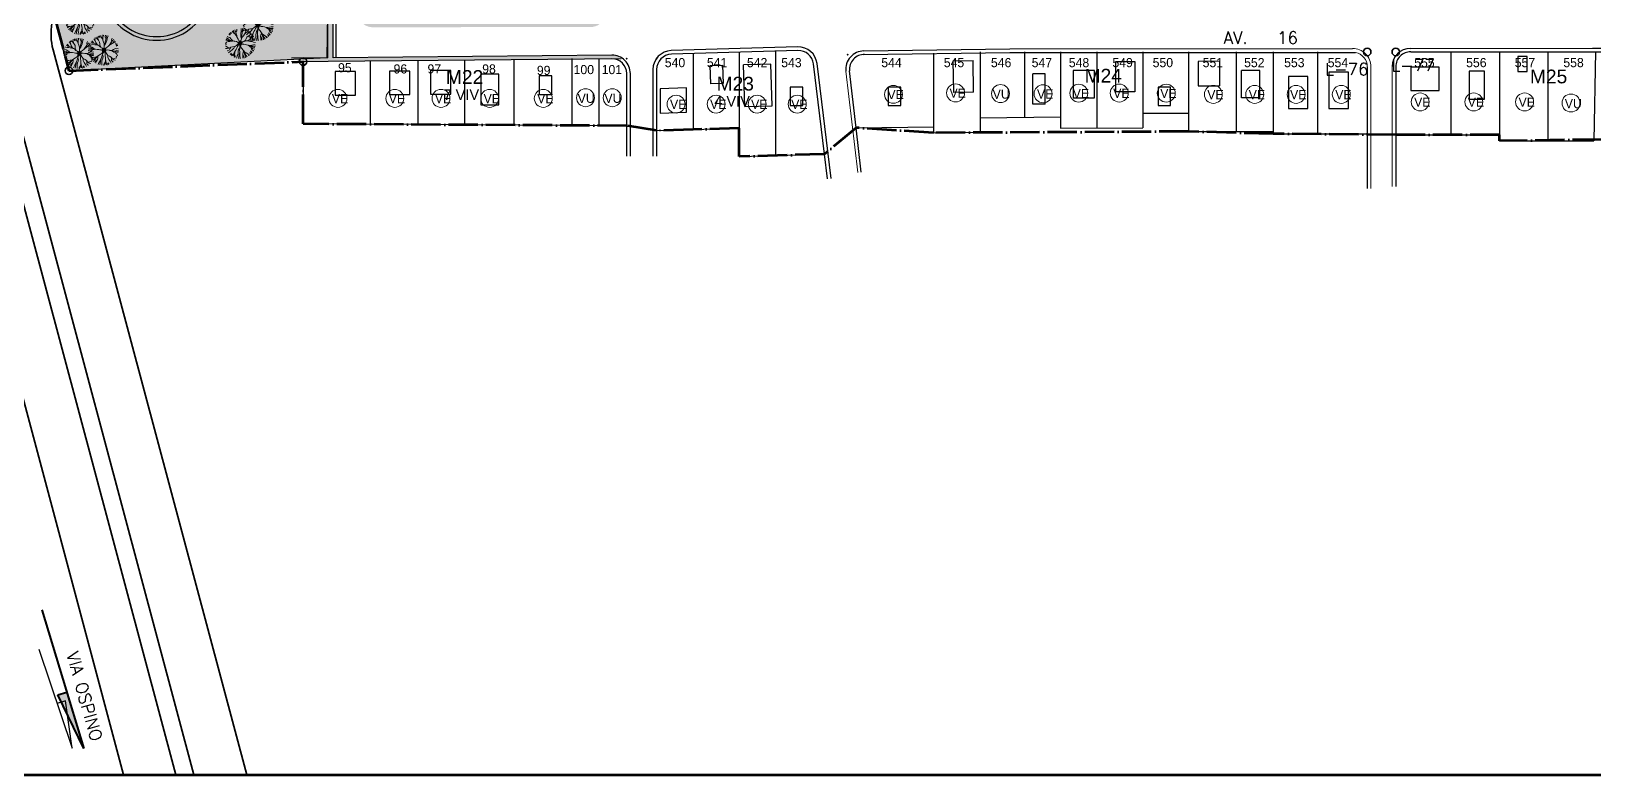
# Model space of a CAD drawing. Extents: x 472704 to 474638, y 1059265 to 1060325.
# Drawn here: x 472964 to 473476, y 1059265 to 1059508 of the extents above; entities that cross this region are included whole.
import ezdxf

# ---------------------------------------------------------------- set-up
doc = ezdxf.new("R2010")
doc.units = 0
doc.header["$LTSCALE"] = 0.4
doc.header["$MEASUREMENT"] = 0
doc.linetypes.add('ACAD_ISO04W100', pattern=[30.5, 24, -3, 0.5, -3])
doc.layers.get('0').update_dxf_attribs({"linetype": 'CONTINUOUS', "lineweight": 25})
for name, color, linetype, lineweight in [('1', 5, 'ACAD_ISO04W100', 80), ('AREAS VERDAS', 72, 'CONTINUOUS', 25), ('AREAS VERDES', 2, 'CONTINUOUS', 20), ('AUTOPISTA', 7, 'CONTINUOUS', 35), ('CALLES', 140, 'CONTINUOUS', 40), ('CASA', 31, 'CONTINUOUS', 30), ('MARCO', 1, 'CONTINUOUS', 106), ('texto-1', 3, 'CONTINUOUS', 40), ('TEXTO-COOR', 3, 'CONTINUOUS', 35)]:
    doc.layers.add(name, color=color, linetype=linetype, lineweight=lineweight)
for name, color, linetype in [('A-POLIGONAL', 1, 'ACAD_ISO04W100'), ('CASASDURAS', 1, 'CONTINUOUS'), ('Dura', 1, 'CONTINUOUS'), ('MANZANAS', 5, 'CONTINUOUS'), ('NumeroPropu', 6, 'CONTINUOUS'), ('PISOS', 8, 'CONTINUOUS'), ('PoligonAV', 3, 'CONTINUOUS'), ('PRIVADO', 3, 'CONTINUOUS'), ('TipoVivienda', 7, 'CONTINUOUS'), ('UNIFAMILIAR', 5, 'CONTINUOUS'), ('VIAEXISTENTE', 3, 'CONTINUOUS'), ('VIAPROPUESTA', 7, 'CONTINUOUS')]:
    doc.layers.add(name, color=color, linetype=linetype)
doc.styles.add('ARIAL', font='arial.ttf')
doc.styles.add('Numeros Parcelas', font='', dxfattribs={"height": 3})
doc.styles.get("Standard").update_dxf_attribs({"font": 'romans.shx'})
doc.styles.add('TipoVivienda', font='', dxfattribs={"height": 3})
doc.styles.get('Numeros Parcelas').set_extended_font_data('AvantGarde Bk BT')
doc.styles.get('TipoVivienda').set_extended_font_data('AvantGarde Bk BT')

# ---------------------------------------------------------------- blocks, each defined once
blk = doc.blocks.new('MATA-P-01')
at = {"color": 84, "linetype": 'ByBlock'}
for p, q in [((18.645, 144.436), (18.645, 144.438)), ((18.68, 144.415), (18.645, 144.436)), ((18.687, 144.432), (18.671, 144.458)), ((18.718, 144.451), (18.689, 144.469)), ((18.707, 144.486), (18.732, 144.451)), ((18.723, 144.486), (18.73, 144.458)), ((18.732, 144.451), (18.73, 144.456)), ((18.745, 144.499), (18.745, 144.501)), ((18.758, 144.465), (18.745, 144.499)), ((18.792, 144.432), (18.758, 144.465)), ((18.79, 144.486), (18.788, 144.517)), ((18.799, 144.445), (18.79, 144.486)), ((18.797, 144.467), (18.806, 144.504)), ((18.808, 144.406), (18.799, 144.445)), ((18.806, 144.504), (18.808, 144.514)), ((18.846, 144.488), (18.845, 144.521)), ((18.862, 144.454), (18.846, 144.488)), ((18.868, 144.424), (18.862, 144.454)), ((18.868, 144.421), (18.87, 144.458)), ((18.87, 144.458), (18.872, 144.493)), ((18.872, 144.493), (18.875, 144.521)), ((18.892, 144.412), (18.895, 144.447)), ((18.895, 144.447), (18.899, 144.484)), ((18.899, 144.484), (18.906, 144.517)), ((18.996, 144.482), (18.993, 144.445)), ((18.993, 144.445), (19.002, 144.41)), ((19.04, 144.46), (19.013, 144.423)), ((19.069, 144.438), (19.038, 144.402)), ((18.542, 144.162), (18.528, 144.158)), ((18.54, 144.19), (18.529, 144.19)), ((18.54, 144.223), (18.531, 144.221)), ((18.54, 144.127), (18.531, 144.127)), ((18.575, 144.219), (18.54, 144.223)), ((18.575, 144.184), (18.54, 144.19)), ((18.576, 144.132), (18.54, 144.127)), ((18.58, 144.167), (18.542, 144.162)), ((18.548, 144.278), (18.544, 144.28)), ((18.582, 144.278), (18.548, 144.278)), ((18.582, 144.106), (18.548, 144.092)), ((18.56, 144.321), (18.558, 144.323)), ((18.595, 144.31), (18.56, 144.321)), ((18.589, 144.338), (18.571, 144.347)), ((18.609, 144.206), (18.575, 144.219)), ((18.611, 144.177), (18.575, 144.184)), ((18.611, 144.151), (18.576, 144.132)), ((18.616, 144.169), (18.58, 144.167)), ((18.616, 144.284), (18.582, 144.278)), ((18.605, 144.14), (18.582, 144.106)), ((18.624, 144.306), (18.589, 144.338)), ((18.631, 144.308), (18.595, 144.31)), ((18.616, 144.397), (18.605, 144.403)), ((18.643, 144.19), (18.609, 144.206)), ((18.647, 144.175), (18.611, 144.177)), ((18.647, 144.167), (18.611, 144.151)), ((18.647, 144.362), (18.616, 144.397)), ((18.652, 144.278), (18.616, 144.284)), ((18.663, 144.174), (18.616, 144.169)), ((18.643, 144.402), (18.627, 144.423)), ((18.671, 144.299), (18.631, 144.308)), ((18.68, 144.182), (18.643, 144.19)), ((18.667, 144.327), (18.647, 144.362)), ((18.683, 144.184), (18.647, 144.167)), ((18.685, 144.184), (18.647, 144.175)), ((18.687, 144.278), (18.652, 144.278)), ((18.703, 144.288), (18.667, 144.327)), ((18.707, 144.286), (18.671, 144.299)), ((18.714, 144.386), (18.68, 144.415)), ((18.72, 144.186), (18.685, 144.184)), ((18.701, 144.397), (18.687, 144.432)), ((18.736, 144.275), (18.687, 144.278)), ((18.745, 144.271), (18.703, 144.288)), ((18.745, 144.351), (18.714, 144.386)), ((18.754, 144.19), (18.72, 144.186)), ((18.758, 144.317), (18.745, 144.351)), ((18.783, 144.247), (18.745, 144.271)), ((18.788, 144.186), (18.754, 144.19)), ((18.763, 144.28), (18.758, 144.317)), ((18.792, 144.245), (18.763, 144.28)), ((18.793, 144.185), (18.781, 144.186)), ((18.817, 144.236), (18.783, 144.247)), ((18.783, 144.186), (18.803, 144.187)), ((18.808, 144.407), (18.792, 144.432)), ((18.814, 144.186), (18.793, 144.185)), ((18.803, 144.187), (18.823, 144.189)), ((18.839, 144.121), (18.805, 144.088)), ((18.824, 144.367), (18.808, 144.406)), ((18.835, 144.178), (18.814, 144.186)), ((18.815, 144.236), (18.852, 144.228)), ((18.82, 144.23), (18.816, 144.236)), ((18.836, 144.21), (18.82, 144.23)), ((18.823, 144.189), (18.836, 144.21)), ((18.846, 144.332), (18.824, 144.367)), ((18.862, 144.242), (18.826, 144.182)), ((18.826, 144.182), (18.845, 144.229)), ((18.845, 144.229), (18.829, 144.22)), ((18.84, 144.158), (18.835, 144.178)), ((18.855, 144.126), (18.835, 144.116)), ((18.835, 144.116), (18.835, 144.117)), ((18.836, 144.117), (18.843, 144.138)), ((18.84, 144.182), (18.862, 144.243)), ((18.843, 144.138), (18.84, 144.158)), ((18.842, 144.166), (18.862, 144.242)), ((18.873, 144.232), (18.842, 144.166)), ((18.843, 144.124), (18.873, 144.232)), ((18.885, 144.225), (18.843, 144.124)), ((18.886, 144.227), (18.845, 144.158)), ((18.857, 144.295), (18.846, 144.332)), ((18.85, 144.079), (18.855, 144.114)), ((18.852, 144.228), (18.859, 144.256)), ((18.855, 144.114), (18.856, 144.126)), ((18.859, 144.136), (18.856, 144.126)), ((18.857, 144.293), (18.877, 144.334)), ((18.859, 144.256), (18.857, 144.293)), ((18.886, 144.227), (18.857, 144.138)), ((18.857, 144.138), (18.891, 144.221)), ((18.858, 144.258), (18.858, 144.259)), ((18.866, 144.237), (18.858, 144.258)), ((18.859, 144.297), (18.866, 144.334)), ((18.871, 144.157), (18.859, 144.136)), ((18.864, 144.375), (18.868, 144.421)), ((18.866, 144.334), (18.864, 144.375)), ((18.886, 144.227), (18.866, 144.237)), ((18.871, 144.209), (18.877, 144.226)), ((18.892, 144.153), (18.871, 144.157)), ((18.891, 144.221), (18.875, 144.159)), ((18.875, 144.159), (18.899, 144.207)), ((18.877, 144.334), (18.886, 144.373)), ((18.885, 144.181), (18.887, 144.16)), ((18.906, 144.168), (18.885, 144.181)), ((18.886, 144.373), (18.892, 144.412)), ((18.902, 144.247), (18.886, 144.227)), ((18.887, 144.16), (18.891, 144.153)), ((18.905, 144.25), (18.892, 144.212)), ((18.905, 144.205), (18.892, 144.212)), ((18.892, 144.154), (18.908, 144.112)), ((18.899, 144.207), (18.897, 144.175)), ((18.899, 144.193), (18.926, 144.208)), ((18.904, 144.171), (18.899, 144.193)), ((18.904, 144.249), (18.9, 144.245)), ((18.924, 144.271), (18.904, 144.249)), ((18.908, 144.164), (18.904, 144.171)), ((18.928, 144.208), (18.905, 144.205)), ((18.935, 144.13), (18.908, 144.164)), ((18.908, 144.112), (18.913, 144.077)), ((18.953, 144.306), (18.924, 144.271)), ((18.953, 144.215), (18.928, 144.208)), ((18.969, 144.095), (18.935, 144.13)), ((18.971, 144.341), (18.953, 144.306)), ((18.989, 144.212), (18.953, 144.215)), ((18.986, 144.338), (18.956, 144.312)), ((18.98, 144.058), (18.969, 144.095)), ((18.987, 144.377), (18.971, 144.341)), ((18.971, 144.097), (19.013, 144.086)), ((19.022, 144.371), (18.986, 144.338)), ((19.013, 144.423), (18.987, 144.377)), ((19.033, 144.21), (18.989, 144.212)), ((18.991, 144.21), (19.038, 144.219)), ((19.002, 144.41), (18.993, 144.388)), ((19.056, 144.388), (19.022, 144.371)), ((19.038, 144.402), (19.024, 144.371)), ((19.074, 144.21), (19.033, 144.21)), ((19.038, 144.219), (19.074, 144.241)), ((19.054, 144.203), (19.04, 144.208)), ((19.091, 144.19), (19.054, 144.203)), ((19.091, 144.417), (19.056, 144.388)), ((19.074, 144.241), (19.109, 144.273)), ((19.112, 144.206), (19.074, 144.21)), ((19.107, 144.212), (19.081, 144.21)), ((19.125, 144.177), (19.091, 144.19)), ((19.092, 144.367), (19.107, 144.382)), ((19.127, 144.38), (19.092, 144.367)), ((19.143, 144.234), (19.107, 144.212)), ((19.109, 144.273), (19.143, 144.271)), ((19.149, 144.199), (19.112, 144.206)), ((19.127, 144.373), (19.114, 144.336)), ((19.114, 144.336), (19.132, 144.362)), ((19.149, 144.347), (19.114, 144.323)), ((19.159, 144.156), (19.125, 144.177)), ((19.149, 144.208), (19.132, 144.201)), ((19.143, 144.271), (19.17, 144.28)), ((19.183, 144.251), (19.143, 144.234)), ((19.183, 144.219), (19.149, 144.208)), ((19.185, 144.199), (19.149, 144.199)), ((19.172, 144.097), (19.15, 144.108)), ((19.179, 144.119), (19.159, 144.156)), ((18.548, 144.092), (18.54, 144.091)), ((18.584, 144.045), (18.566, 144.045)), ((18.582, 144.066), (18.567, 144.045)), ((18.614, 144.032), (18.582, 144.014)), ((18.611, 144.079), (18.584, 144.045)), ((18.593, 144.003), (18.62, 144.038)), ((18.622, 143.99), (18.611, 143.977)), ((18.672, 144.003), (18.622, 143.99)), ((18.656, 143.997), (18.625, 143.964)), ((18.683, 143.96), (18.652, 143.932)), ((18.694, 144.012), (18.656, 143.997)), ((18.711, 143.997), (18.683, 143.96)), ((18.689, 143.919), (18.683, 143.91)), ((18.705, 143.953), (18.689, 143.919)), ((18.729, 144.023), (18.694, 144.012)), ((18.725, 143.988), (18.705, 143.953)), ((18.747, 144.032), (18.711, 143.997)), ((18.729, 143.927), (18.716, 143.892)), ((18.743, 144.025), (18.725, 143.988)), ((18.763, 144.051), (18.729, 144.023)), ((18.758, 143.962), (18.729, 143.927)), ((18.77, 144.06), (18.743, 144.025)), ((18.75, 143.932), (18.743, 143.895)), ((18.743, 143.895), (18.743, 143.884)), ((18.761, 143.969), (18.75, 143.932)), ((18.758, 144.043), (18.763, 144.008)), ((18.763, 144.008), (18.761, 143.969)), ((18.805, 144.088), (18.77, 144.06)), ((18.803, 143.89), (18.797, 143.862)), ((18.814, 143.925), (18.803, 143.89)), ((18.821, 143.96), (18.814, 143.925)), ((18.835, 143.997), (18.821, 143.96)), ((18.834, 143.971), (18.837, 144.006)), ((18.834, 143.934), (18.834, 143.971)), ((18.835, 143.895), (18.834, 143.934)), ((18.834, 143.86), (18.835, 143.895)), ((18.837, 144.006), (18.845, 144.043)), ((18.845, 144.043), (18.85, 144.079)), ((18.853, 144.092), (18.872, 144.054)), ((18.868, 143.982), (18.862, 143.947)), ((18.862, 143.947), (18.873, 143.91)), ((18.872, 144.019), (18.868, 143.982)), ((18.872, 144.054), (18.872, 144.019)), ((18.873, 143.91), (18.875, 143.873)), ((18.875, 143.873), (18.879, 143.86)), ((18.913, 144.077), (18.926, 144.043)), ((18.931, 143.923), (18.917, 143.888)), ((18.917, 143.888), (18.919, 143.864)), ((18.926, 144.043), (18.937, 144.008)), ((18.933, 143.925), (18.93, 143.89)), ((18.93, 143.89), (18.931, 143.869)), ((18.939, 143.96), (18.933, 143.925)), ((18.937, 144.008), (18.939, 143.969)), ((18.939, 143.999), (18.948, 143.964)), ((18.939, 143.969), (18.946, 143.925)), ((18.946, 143.925), (18.964, 143.89)), ((18.948, 143.964), (18.96, 143.93)), ((18.96, 143.93), (18.987, 143.892)), ((19.009, 144.014), (18.98, 144.058)), ((18.987, 143.892), (18.996, 143.888)), ((19.016, 143.904), (18.991, 143.925)), ((19.031, 143.91), (19.007, 143.94)), ((19.04, 143.98), (19.009, 144.014)), ((19.013, 144.086), (19.047, 144.069)), ((19.074, 143.94), (19.04, 143.98)), ((19.047, 144.069), (19.06, 144.032)), ((19.047, 144.069), (19.083, 144.038)), ((19.06, 144.032), (19.069, 143.997)), ((19.069, 143.997), (19.103, 143.977)), ((19.083, 144.038), (19.118, 144.023)), ((19.085, 144.038), (19.119, 144.054)), ((19.103, 143.977), (19.107, 143.973)), ((19.118, 144.023), (19.152, 144.021)), ((19.119, 144.054), (19.158, 144.071)), ((19.152, 144.021), (19.154, 144.021)), ((19.158, 144.071), (19.167, 144.069))]:
    blk.add_line(p, q, dxfattribs=at)

msp = doc.modelspace()

# ---------------------------------------------------------------- hatches: boundary and pattern name
at = {"layer": 'AREAS VERDAS', "linetype": 'Continuous'}
h = msp.add_hatch(dxfattribs=at)
h.set_pattern_fill('AR-SAND', color=64, scale=3, style=0)
h.set_pattern_definition([(37.5, (0, 0), (-0.188980074, 5.780471307), [0, -4.56, 0, -5.1, 0, -4.875]), (7.5, (0, 0), (5.309330116, 8.466438196), [0, -2.46, 0, -4.11, 0, -1.575]), (327.5, (-3.69, 0), (9.342425585, 0.01697716), [0, -1.5, 0, -5.4, 0, -7.05]), (317.5, (-3.69, 0), (9.018379814, 2.633026695), [0, -0.75, 0, -3.54, 0, -4.05])])
h.paths.add_polyline_path([(473109.38, 1059707.59), (473133.86, 1059672.06), (473150.58, 1059647.8), (473156.48, 1059639.24), (473150.62, 1059634.87), (473170.96, 1059607.91), (473153.4, 1059594.66), (473175.54, 1059565.33), (473173.86, 1059564.22), (473156.18, 1059564.2), (473156.15, 1059586.2), (473132.15, 1059586.18), (473132.18, 1059564.48), (473087.46, 1059564.42), (473084.25, 1059567.62), (473084.25, 1059574.42), (473066.79, 1059574.61), (473066.66, 1059524.4), (473061.32, 1059521.39), (473061.04, 1059499.58), (472976.51, 1059495.35), (472972.1, 1059511.84), (473044.55, 1059617.13), (473055.8, 1059632.86), (473066.6, 1059647.96), (473074.5, 1059659.01), (473082.49, 1059670.17), (473095.04, 1059687.72), (473108.07, 1059705.15)])
at = {"layer": 'PISOS', "linetype": 'Continuous'}
h = msp.add_hatch(dxfattribs=at)
h.set_pattern_fill('ANGLE', color=256, scale=5, angle=45, style=0)
h.set_pattern_definition([(45, (0, 0), (-0.9722718241, 0.9722718241), [1, -0.375]), (135, (0, 0), (-0.9722718241, -0.9722718241), [1, -0.375])])
h.paths.add_polyline_path([(473075.45, 1059572.61), (473082.45, 1059572.62), (473082.45, 1059567.62, 0.414556), (473087.46, 1059562.62), (473158.44, 1059562.71), (473158.44, 1059564.21), (473156.18, 1059564.2), (473132.18, 1059564.18), (473132.18, 1059564.48), (473087.46, 1059564.42), (473087.46, 1059564.42, -0.414556), (473084.25, 1059567.62), (473084.25, 1059574.42), (473070.47, 1059574.4, -0.105827), (473069.65, 1059574.58), (473066.79, 1059574.61), (473066.66, 1059524.4, -0.413871), (473063.67, 1059521.4), (473061.32, 1059521.39), (473061.35, 1059499.58), (473061.04, 1059499.58), (473053.1, 1059499.18), (473053.11, 1059498.33), (473157.52, 1059499.31, 0.176345), (473154.3, 1059500.45), (473063.15, 1059499.6), (473063.13, 1059519.6), (473071.13, 1059519.6), (473071.13, 1059514.6, 0.414214), (473076.14, 1059509.61), (473147.51, 1059509.69, 0.414214), (473152.5, 1059514.7), (473151.5, 1059514.7), (473151.46, 1059551.7), (473152.46, 1059551.7, 0.414214), (473147.45, 1059556.69), (473075.45, 1059556.61)])
h.paths.add_polyline_path([(473075.45, 1059555.07), (473147.65, 1059555.16, -0.414214), (473149.66, 1059553.16), (473149.7, 1059513.16, -0.414214), (473147.7, 1059511.16), (473147.5, 1059511.16), (473147.5, 1059511.19), (473135.52, 1059511.18), (473135.5, 1059511.14), (473135.5, 1059511.18), (473123.52, 1059511.17), (473123.5, 1059511.13), (473123.5, 1059511.17), (473111.52, 1059511.15), (473111.5, 1059511.12), (473111.5, 1059511.15), (473099.52, 1059511.14), (473099.5, 1059511.1), (473099.5, 1059511.14), (473087.52, 1059511.12), (473087.5, 1059511.09), (473087.5, 1059511.12), (473075.94, 1059511.11, -0.033222), (473075.54, 1059511.14), (473075.5, 1059511.07), (473075.5, 1059511.14, -0.372578), (473072.93, 1059514.11), (473072.92, 1059521.41), (473071.47, 1059521.4, -0.414556), (473068.46, 1059524.4), (473068.46, 1059525.89, -0.027836), (473068.06, 1059526, -0.012768), (473068.46, 1059526.17), (473068.46, 1059533.83, -0.043614), (473067.82, 1059533.98, -0.020039), (473068.46, 1059534.23), (473068.46, 1059536.71), (473068.43, 1059536.75), (473068.46, 1059536.74), (473068.46, 1059541.15, -0.027836), (473068.06, 1059541.26, -0.012768), (473068.46, 1059541.42), (473068.46, 1059549.23), (473068.44, 1059549.22), (473068.46, 1059549.24), (473068.46, 1059549.48, -0.004864), (473068.39, 1059549.5, -0.004279), (473068.33, 1059549.52, -0.002508), (473068.3, 1059549.53, -0.005328), (473068.46, 1059549.6), (473068.46, 1059552.07, -0.414214), (473071.46, 1059555.07)], flags=16)
h.paths.add_polyline_path([(473071.06, 1059549.43), (473071.75, 1059550.04, -0.004851), (473071.85, 1059550.17), (473070.7, 1059550.37), (473070.86, 1059550.45), (473070.37, 1059550.67, 0.125854), (473070.39, 1059549.91), (473071.11, 1059549.67)], flags=0)
h.paths.add_polyline_path([(473071.93, 1059553.91, -0.060273), (473072.04, 1059551.85, -0.097619), (473072.61, 1059551.67), (473072.83, 1059551.97), (473072.88, 1059551.77), (473073.51, 1059552.41), (473073.57, 1059552.15), (473073.58, 1059552.15, -0.080339), (473074.74, 1059552.48, -0.061187), (473073.19, 1059551.09, -0.093769), (473073.37, 1059550.56), (473073.79, 1059550.57), (473073.67, 1059550.41), (473074.56, 1059550.32), (473074.39, 1059550.1), (473074.4, 1059550.09, -0.080339), (473075.39, 1059549.39, -0.062892), (473073.27, 1059549.76, -0.088323), (473072.99, 1059549.31), (473073.3, 1059548.94), (473073.09, 1059548.94), (473073.58, 1059548.18), (473073.3, 1059548.18), (473073.3, 1059548.17, -0.080339), (473073.37, 1059546.97, -0.064085), (473072.33, 1059548.88, -0.085369), (473071.81, 1059548.81), (473071.72, 1059548.32), (473071.59, 1059548.48), (473071.3, 1059547.62), (473071.12, 1059547.84), (473071.12, 1059547.83, 0.163898), (473071.95, 1059550.1, -0.006186), (473071.91, 1059550.31, -0.001699), (473071.86, 1059550.34, -0.001699), (473071.81, 1059550.31, -0.001699), (473071.79, 1059550.26, -0.003193), (473071.86, 1059550.17, -0.122037), (473070.21, 1059550.96), (473070.17, 1059550.93), (473069.4, 1059551.41), (473069.65, 1059551.53), (473069.65, 1059551.53, -0.080339), (473069.06, 1059552.59, -0.060888), (473070.75, 1059551.39, -0.096865), (473071.23, 1059551.73), (473071.14, 1059552.09), (473071.32, 1059552.01), (473071.21, 1059552.9), (473071.46, 1059552.78), (473071.47, 1059552.79, -0.0039), (473071.48, 1059552.85, -0.076415)], flags=0)
h.paths.add_polyline_path([(473070.82, 1059541.16), (473071.51, 1059541.77, -0.004851), (473071.61, 1059541.9), (473070.46, 1059542.1), (473070.62, 1059542.18), (473070.13, 1059542.4, 0.125854), (473070.15, 1059541.65), (473070.87, 1059541.4)], flags=0)
h.paths.add_polyline_path([(473071.69, 1059545.64, -0.060273), (473071.81, 1059543.59, -0.097619), (473072.37, 1059543.4), (473072.59, 1059543.7), (473072.64, 1059543.51), (473073.27, 1059544.15), (473073.34, 1059543.88), (473073.34, 1059543.88, -0.080339), (473074.5, 1059544.22, -0.061187), (473072.95, 1059542.83, -0.093769), (473073.13, 1059542.29), (473073.55, 1059542.3), (473073.43, 1059542.14), (473074.32, 1059542.05), (473074.16, 1059541.83), (473074.16, 1059541.82, -0.080339), (473075.15, 1059541.13, -0.062892), (473073.04, 1059541.49, -0.088323), (473072.75, 1059541.04), (473073.06, 1059540.68), (473072.86, 1059540.67), (473073.34, 1059539.92), (473073.06, 1059539.91), (473073.06, 1059539.91, -0.080339), (473073.13, 1059538.7, -0.064085), (473072.09, 1059540.62, -0.085369), (473071.58, 1059540.54), (473071.48, 1059540.05), (473071.35, 1059540.21), (473071.06, 1059539.36), (473070.88, 1059539.57), (473070.88, 1059539.57, 0.163898), (473071.72, 1059541.84, -0.006186), (473071.67, 1059542.04, -0.001699), (473071.62, 1059542.07, -0.001699), (473071.57, 1059542.05, -0.001699), (473071.55, 1059541.99, -0.003193), (473071.62, 1059541.9, -0.122037), (473069.97, 1059542.69), (473069.93, 1059542.67), (473069.16, 1059543.14), (473069.41, 1059543.26), (473069.41, 1059543.27, -0.080339), (473068.82, 1059544.32, -0.060888), (473070.51, 1059543.12, -0.096865), (473070.99, 1059543.46), (473070.9, 1059543.82), (473071.08, 1059543.74), (473070.97, 1059544.63), (473071.22, 1059544.52), (473071.23, 1059544.52, -0.0039), (473071.24, 1059544.58, -0.076415)], flags=0)
h.paths.add_polyline_path([(473070.58, 1059533.88), (473071.28, 1059534.5, -0.004851), (473071.38, 1059534.63), (473070.23, 1059534.83), (473070.39, 1059534.91), (473069.89, 1059535.13, 0.125854), (473069.92, 1059534.37), (473070.64, 1059534.13)], flags=0)
h.paths.add_polyline_path([(473071.45, 1059538.36, -0.060273), (473071.57, 1059536.31, -0.097619), (473072.13, 1059536.13), (473072.36, 1059536.43), (473072.41, 1059536.23), (473073.04, 1059536.87), (473073.1, 1059536.6), (473073.11, 1059536.6, -0.080339), (473074.27, 1059536.94, -0.061187), (473072.71, 1059535.55, -0.093769), (473072.9, 1059535.01), (473073.32, 1059535.02), (473073.19, 1059534.86), (473074.09, 1059534.77), (473073.92, 1059534.55), (473073.92, 1059534.55, -0.055297), (473074.63, 1059534.1, -0.024931), (473074.91, 1059533.85, -0.062892), (473072.8, 1059534.22, -0.088323), (473072.51, 1059533.76), (473072.82, 1059533.4), (473072.62, 1059533.4), (473073.11, 1059532.64), (473072.83, 1059532.63), (473072.83, 1059532.63, -0.05491), (473072.92, 1059531.8, -0.025317), (473072.9, 1059531.42, -0.064085), (473071.85, 1059533.34, -0.085369), (473071.34, 1059533.27), (473071.24, 1059532.77), (473071.11, 1059532.93), (473070.82, 1059532.08), (473070.65, 1059532.29), (473070.64, 1059532.29, 0.163898), (473071.48, 1059534.56, -0.006186), (473071.44, 1059534.77, -0.001699), (473071.39, 1059534.79, -0.001699), (473071.33, 1059534.77, -0.001699), (473071.32, 1059534.71, -0.003193), (473071.38, 1059534.63, -0.122037), (473069.74, 1059535.41), (473069.69, 1059535.39), (473068.93, 1059535.86), (473069.17, 1059535.98), (473069.17, 1059535.99, -0.080339), (473068.58, 1059537.05, -0.060888), (473070.28, 1059535.85, -0.096865), (473070.76, 1059536.19), (473070.66, 1059536.55), (473070.85, 1059536.46), (473070.74, 1059537.35), (473070.99, 1059537.24), (473070.99, 1059537.24, -0.0039), (473071.01, 1059537.3, -0.076415)], flags=0)
h.paths.add_polyline_path([(473070.82, 1059525.9), (473071.51, 1059526.52, -0.004851), (473071.61, 1059526.65), (473070.46, 1059526.85), (473070.62, 1059526.93), (473070.13, 1059527.15, 0.125854), (473070.15, 1059526.39), (473070.87, 1059526.15)], flags=0)
h.paths.add_polyline_path([(473071.69, 1059530.38, -0.060273), (473071.81, 1059528.33, -0.097619), (473072.37, 1059528.15), (473072.59, 1059528.44), (473072.64, 1059528.25), (473073.27, 1059528.89), (473073.34, 1059528.62), (473073.34, 1059528.62, -0.080339), (473074.5, 1059528.96, -0.061187), (473072.95, 1059527.57, -0.093769), (473073.13, 1059527.03), (473073.55, 1059527.04), (473073.43, 1059526.88), (473074.32, 1059526.79), (473074.16, 1059526.57), (473074.16, 1059526.57, -0.080339), (473075.15, 1059525.87, -0.062892), (473073.04, 1059526.24, -0.088323), (473072.75, 1059525.78), (473073.06, 1059525.42), (473072.86, 1059525.42), (473073.34, 1059524.66), (473073.06, 1059524.65), (473073.06, 1059524.65, -0.080339), (473073.13, 1059523.44, -0.064085), (473072.09, 1059525.36, -0.085369), (473071.58, 1059525.29), (473071.48, 1059524.79), (473071.35, 1059524.95), (473071.06, 1059524.1), (473070.88, 1059524.31), (473070.88, 1059524.31, 0.163898), (473071.72, 1059526.58, -0.006186), (473071.67, 1059526.79, -0.001699), (473071.62, 1059526.81, -0.001699), (473071.57, 1059526.79, -0.001699), (473071.55, 1059526.73, -0.003193), (473071.62, 1059526.65, -0.122037), (473069.97, 1059527.43), (473069.93, 1059527.41), (473069.16, 1059527.88), (473069.41, 1059528), (473069.41, 1059528.01, -0.080339), (473068.82, 1059529.07, -0.060888), (473070.51, 1059527.87, -0.096865), (473070.99, 1059528.21), (473070.9, 1059528.57), (473071.08, 1059528.48), (473070.97, 1059529.37), (473071.22, 1059529.26), (473071.23, 1059529.26, -0.003901), (473071.24, 1059529.32, -0.054721), (473071.53, 1059530.1, -0.012187), (473071.62, 1059530.26, -0.009414)], flags=0)
h.paths.add_polyline_path([(473091.6, 1059528.56), (473107.64, 1059528.56), (473107.64, 1059533.71), (473091.6, 1059533.71)], flags=8)
h.paths.add_polyline_path([(473089.69, 1059531.65), (473111.8, 1059531.65), (473111.8, 1059542), (473089.69, 1059542)], flags=8)
at = {"layer": 'texto-1', "linetype": 'Continuous'}
msp.add_hatch(color=256, dxfattribs=at).paths.add_polyline_path([(472975.81, 1059291.59), (472972.91, 1059290.71), (472981.4, 1059273.17)])

# ---------------------------------------------------------------- linework, layer by layer
at = {"layer": '1', "color": 1}
for p, q in [((472972.1, 1059511.84), (472976.51, 1059495.35)), ((472976.51, 1059495.35), (473053.24, 1059498.34))]:
    msp.add_line(p, q, dxfattribs=at)
at = {"layer": 'A-POLIGONAL', "lineweight": 80}
msp.add_lwpolyline([(473503.35, 1059473.14), (473503.35, 1059473.14), (473445.44, 1059472.37), (473445.44, 1059474.37), (473411.44, 1059474.32), (473371.29, 1059474.67), (473343.49, 1059475.44), (473259.92, 1059475.01), (473234.56, 1059476.66), (473224.14, 1059468.04), (473196.16, 1059467.22), (473196.16, 1059476.53), (473181.16, 1059476.09), (473169.16, 1059475.73), (473159.34, 1059477.32), (473053.24, 1059477.93), (473053.24, 1059498.34)], dxfattribs=at)
at = {"layer": 'AREAS VERDAS'}
for p, q in [((472966.64, 1059305.75), (472977.6, 1059273.26)), ((472975.39, 1059288.79), (472972.67, 1059287.87)), ((472977.6, 1059273.26), (472975.39, 1059288.79))]:
    msp.add_line(p, q, dxfattribs=at)
at = {"layer": 'AUTOPISTA'}
for p, q in [((472928.73, 1059510), (472994.34, 1059264.53)), ((472946.82, 1059506.71), (473011.55, 1059264.53)), ((472952.99, 1059505.59), (473017.42, 1059264.53)), ((472971.31, 1059502.22), (473034.84, 1059264.53))]:
    msp.add_line(p, q, dxfattribs=at)
msp.add_arc((472990.63, 1059507.38), 20, 144.4233, 194.9646, dxfattribs=at)
at = {"layer": 'CASA'}
for p, q in [((473206.62, 1059497.54), (473197.62, 1059497.28)), ((473198.02, 1059483.63), (473197.62, 1059497.28)), ((473207.02, 1059483.9), (473206.62, 1059497.54)), ((473266.39, 1059498.64), (473272.89, 1059498.73)), ((473266.53, 1059488.19), (473266.39, 1059498.64)), ((473273.03, 1059488.28), (473272.89, 1059498.73)), ((473296.5, 1059494.38), (473292.5, 1059494.37)), ((473292.51, 1059484.37), (473292.5, 1059494.37)), ((473296.51, 1059484.38), (473296.5, 1059494.38)), ((473353.65, 1059498.45), (473346.65, 1059498.44)), ((473346.65, 1059498.44), (473346.66, 1059490.44)), ((473353.65, 1059498.45), (473353.66, 1059490.45)), ((473366.9, 1059495.47), (473360.9, 1059495.46)), ((473360.91, 1059486.46), (473360.9, 1059495.46)), ((473366.91, 1059486.47), (473366.9, 1059495.47)), ((473346.66, 1059490.44), (473353.66, 1059490.45)), ((473273.03, 1059488.28), (473266.53, 1059488.19)), ((473296.51, 1059484.38), (473292.51, 1059484.37)), ((473366.91, 1059486.47), (473360.91, 1059486.46)), ((473198.02, 1059483.63), (473207.02, 1059483.9))]:
    msp.add_line(p, q, dxfattribs=at)
for points in [[(473451.5, 1059495.07), (473454.5, 1059495.07), (473454.5, 1059500.07), (473451.5, 1059500.07)], [(473063.73, 1059495.06), (473063.73, 1059487.36), (473070.43, 1059487.36), (473070.43, 1059495.06)], [(473081.54, 1059495.26), (473081.54, 1059487.56), (473088.24, 1059487.56), (473088.24, 1059495.26)], [(473095.03, 1059495.39), (473095.03, 1059487.69), (473101.73, 1059487.69), (473101.73, 1059495.39)], [(473111.48, 1059484.21), (473117.48, 1059484.21), (473117.48, 1059494.21), (473111.48, 1059494.21)], [(473186.91, 1059491.06), (473186.74, 1059497.06), (473186.74, 1059497.06), (473190.73, 1059497.18), (473190.91, 1059491.18), (473186.91, 1059491.06)], [(473389.49, 1059482.99), (473395.99, 1059482.99), (473395.99, 1059494.89), (473389.49, 1059494.89)], [(473416.33, 1059488.89), (473425.63, 1059488.89), (473425.63, 1059496.49), (473416.33, 1059496.49)], [(473435.54, 1059485.99), (473440.54, 1059485.99), (473440.54, 1059495.19), (473435.54, 1059495.19)], [(473130.7, 1059487.55), (473134.8, 1059487.55), (473134.8, 1059493.65), (473130.7, 1059493.65)], [(473170.28, 1059489.47), (473170.28, 1059481.47), (473178.93, 1059481.72), (473178.93, 1059489.73)], [(473212.97, 1059483.92), (473217.07, 1059483.92), (473217.07, 1059490.02), (473212.97, 1059490.02)], [(473333.55, 1059483.92), (473337.65, 1059483.92), (473337.65, 1059490.02), (473333.55, 1059490.02)], [(473376.29, 1059482.99), (473382.59, 1059482.99), (473382.59, 1059493.49), (473376.29, 1059493.49)]]:
    msp.add_lwpolyline(points, close=True, dxfattribs=at)
msp.add_lwpolyline([(473319.68, 1059498.41), (473325.88, 1059498.41), (473325.89, 1059488.41), (473319.69, 1059488.41), (473319.68, 1059498.41)], dxfattribs=at)
at = {"layer": 'CASASDURAS'}
for p, q in [((473312.69, 1059495.45), (473305.69, 1059495.45)), ((473305.69, 1059495.45), (473305.69, 1059486.45)), ((473312.69, 1059486.45), (473312.69, 1059495.45)), ((473305.69, 1059486.45), (473312.69, 1059486.45))]:
    msp.add_line(p, q, dxfattribs=at)
msp.add_lwpolyline([(473319.68, 1059498.41), (473325.88, 1059498.41), (473325.89, 1059488.41), (473319.69, 1059488.41), (473319.68, 1059498.41)], dxfattribs=at)
msp.add_lwpolyline([(473245.09, 1059483.92), (473249.19, 1059483.92), (473249.19, 1059490.02), (473245.09, 1059490.02)], close=True, dxfattribs=at)
at = {"layer": 'Dura', "linetype": 'Continuous', "lineweight": 20}
msp.add_circle((473246.79, 1059487.61), 2.94, dxfattribs=at)
at = {"layer": 'MARCO', "color": 1, "lineweight": 106, "ltscale": 0.025}
msp.add_line((472878.23, 1059264.53), (474638.23, 1059264.53), dxfattribs=at)
at = {"layer": 'PoligonAV', "linetype": 'Continuous'}
msp.add_lwpolyline([(473061.32, 1059521.39), (473061.04, 1059499.58), (472976.51, 1059495.35), (472972.1, 1059511.84)], dxfattribs=at)
at = {"layer": 'PRIVADO'}
for p, q in [((473461.24, 1059501.52), (473461.24, 1059472.39)), ((473476.86, 1059501.61), (473476.33, 1059472.4))]:
    msp.add_line(p, q, dxfattribs=at)
at = {"layer": 'texto-1', "linetype": 'Continuous'}
for p, q in [((472967.6, 1059318.63), (472981.4, 1059273.17)), ((472972.91, 1059290.71), (472975.81, 1059291.59)), ((472981.4, 1059273.17), (472972.91, 1059290.71))]:
    msp.add_line(p, q, dxfattribs=at)
at = {"layer": 'TEXTO-COOR'}
for centre in [(473053.24, 1059498.34), (473402.09, 1059501.51), (473411.44, 1059501.52), (472976.51, 1059495.35)]:
    msp.add_circle(centre, 1.23, dxfattribs=at)
for p in [(473159.34, 1059499.32), (473169.16, 1059499.44), (473231.78, 1059500.63), (473053.24, 1059498.34)]:
    msp.add_point(p, dxfattribs=at)
at = {"layer": 'TipoVivienda', "linetype": 'Continuous', "lineweight": 20}
for centre in [(473064.68, 1059486.29), (473083.33, 1059486.29), (473098.47, 1059486.29), (473114.42, 1059486.29), (473132, 1059486.29), (473267.14, 1059488.09), (473295.82, 1059487.81), (473307.54, 1059487.99), (473320.8, 1059488.04), (473336.22, 1059487.99), (473351.64, 1059487.6), (473365.21, 1059487.6), (473378.78, 1059487.6), (473393.58, 1059487.6), (473175.52, 1059484.4), (473188.66, 1059484.4), (473202.1, 1059484.4), (473215.24, 1059484.4), (473419.44, 1059485.12), (473437.02, 1059485.12), (473453.67, 1059485.12)]:
    msp.add_circle(centre, 2.94, dxfattribs=at)
at = {"layer": 'UNIFAMILIAR', "linetype": 'Continuous', "lineweight": 20}
for centre in [(473145.84, 1059486.51), (473154.61, 1059486.51), (473281.88, 1059487.87), (473468.88, 1059484.78)]:
    msp.add_circle(centre, 2.94, dxfattribs=at)
at = {"layer": 'VIAEXISTENTE'}
for p, q in [((473141.34, 1059499.32), (473141.34, 1059477.43)), ((473181.16, 1059500.97), (473181.16, 1059476.09)), ((473196.16, 1059501.41), (473196.16, 1059467.22)), ((473208.16, 1059501.76), (473208.16, 1059467.57)), ((473237, 1059500.7), (473284.98, 1059501.36)), ((473259.92, 1059501.16), (473259.92, 1059475.01)), ((473275.22, 1059501.51), (473275.22, 1059475.23)), ((473284.98, 1059501.36), (473398.27, 1059501.36)), ((473289.79, 1059501.51), (473289.79, 1059480.13)), ((473301.49, 1059501.51), (473301.49, 1059476.58)), ((473313.49, 1059501.51), (473313.49, 1059476.6)), ((473328.49, 1059501.51), (473328.49, 1059476.62)), ((473343.49, 1059501.51), (473343.49, 1059475.44)), ((473359.09, 1059501.51), (473359.09, 1059475.46)), ((473371.29, 1059501.51), (473371.29, 1059474.67)), ((473385.79, 1059501.51), (473385.79, 1059474.69)), ((473416.37, 1059501.53), (473498.97, 1059501.6)), ((473429.44, 1059501.52), (473429.44, 1059474.35)), ((473445.44, 1059501.52), (473445.44, 1059472.37)), ((473053.24, 1059498.34), (473053.24, 1059477.93)), ((473075.24, 1059498.54), (473075.24, 1059477.81)), ((473090.84, 1059498.69), (473090.84, 1059477.72)), ((473106.14, 1059498.83), (473106.14, 1059477.63)), ((473122.34, 1059498.98), (473122.34, 1059477.54)), ((473150.34, 1059477.32), (473150.34, 1059499.24)), ((473159.34, 1059477.32), (473159.34, 1059494.45)), ((473234.56, 1059476.66), (473232.39, 1059495.31)), ((473402.09, 1059496.66), (473402.09, 1059474.71)), ((473411.44, 1059496.7), (473411.44, 1059474.32)), ((473275.22, 1059479.93), (473301.49, 1059480.29)), ((473328.49, 1059481.42), (473343.49, 1059481.44)), ((473159.34, 1059477.32), (473053.24, 1059477.93)), ((473169.16, 1059475.73), (473196.16, 1059476.53)), ((473234.56, 1059476.66), (473259.92, 1059477.01)), ((473259.92, 1059475.01), (473275.22, 1059475.23)), ((473301.49, 1059476.58), (473328.49, 1059476.62)), ((473343.49, 1059475.44), (473371.29, 1059475.47)), ((473371.29, 1059474.67), (473402.12, 1059474.71)), ((473411.44, 1059474.32), (473445.44, 1059474.37)), ((473445.44, 1059472.37), (473476.33, 1059472.4)), ((473196.16, 1059467.22), (473224.13, 1059468.04))]:
    msp.add_line(p, q, dxfattribs=at)
msp.add_lwpolyline([(473224.14, 1059468.04), (473220.56, 1059497.58, 0.387691), (473215.45, 1059501.97), (473174, 1059500.76, 0.405806), (473169.15, 1059495.76), (473169.16, 1059475.73)], format="xyb", dxfattribs=at)
at = {"layer": 'VIAEXISTENTE', "linetype": 'Continuous'}
msp.add_arc((473237.23, 1059495.84), 4.86, 88.818, 186.286, dxfattribs=at)
at = {"layer": 'VIAEXISTENTE', "lineweight": 20}
msp.add_arc((473397.29, 1059496.66), 4.8, 0, 78.1822, dxfattribs=at)
at = {"layer": 'VIAEXISTENTE'}
for centre, radius, start, end in [((473416.29, 1059496.68), 4.85, 89.0457, 179.7433), ((473154.54, 1059494.45), 4.8, 0, 90.5338)]:
    msp.add_arc(centre, radius, start, end, dxfattribs=at)
at = {"layer": 'VIAPROPUESTA'}
for p, q in [((473061.35, 1059499.58), (473061.32, 1059521.39)), ((473063.15, 1059499.6), (473063.13, 1059519.6)), ((473064.15, 1059499.61), (473064.13, 1059519.6)), ((473154.49, 1059500.45), (473063.15, 1059499.6)), ((473237.08, 1059501.86), (473284.96, 1059502.52)), ((473284.98, 1059502.52), (473397.28, 1059502.66)), ((473416.23, 1059502.7), (473475.96, 1059502.77)), ((473475.96, 1059502.77), (473498.97, 1059502.8)), ((473160.54, 1059467.37), (473160.54, 1059494.45)), ((473159.34, 1059467.37), (473159.34, 1059477.32)), ((473236.25, 1059462.11), (473234.56, 1059476.66)), ((473402.09, 1059474.71), (473402.09, 1059456.78)), ((473411.44, 1059474.32), (473411.44, 1059457.37))]:
    msp.add_line(p, q, dxfattribs=at)
at = {"layer": 'VIAPROPUESTA', "lineweight": 20}
for p, q in [((473235.06, 1059461.97), (473231.2, 1059495.17)), ((473403.29, 1059496.66), (473403.29, 1059456.78)), ((473410.24, 1059496.7), (473410.24, 1059457.37))]:
    msp.add_line(p, q, dxfattribs=at)
at = {"layer": 'VIAPROPUESTA', "linetype": 'Continuous'}
msp.add_lwpolyline([(472998.71, 1059539.13), (472995.93, 1059537.28, 1.142593), (473017.88, 1059512.29, 0.303699), (473020.44, 1059532.28, -0.648115), (473059.58, 1059579.89, 0.683738), (473070.82, 1059595.04, -1.093899), (473100.85, 1059610.33, 1.037094), (473123.27, 1059620.29, -0.702626), (473160.4, 1059658.54, 1.262059), (473165.96, 1059686.85, -0.338379), (473151.65, 1059696.99, 0.974426), (473113.48, 1059686.16, -0.261911), (473104.97, 1059654.42, -0.144642), (473085.78, 1059643.7, 0.363546), (473060.46, 1059610.49, -0.392801), (473035.34, 1059580.82, 0.409885), (473008.49, 1059547.15, -0.539182)], format="xyb", close=True, dxfattribs=at)
at = {"layer": 'VIAPROPUESTA'}
for points in [[(473061.35, 1059499.58), (473049.49, 1059499.47)], [(473157.52, 1059499.31), (473049.5, 1059498.3)], [(473169.16, 1059475.73), (473169.16, 1059467.4)], [(473225.13, 1059459.93), (473224.13, 1059468.04)]]:
    msp.add_lwpolyline(points, dxfattribs=at)
msp.add_lwpolyline([(473226.32, 1059460.07), (473221.75, 1059497.72, 0.387691), (473215.41, 1059503.17), (473173.97, 1059501.96, 0.405806), (473167.95, 1059495.76), (473167.96, 1059467.4)], format="xyb", dxfattribs=at)
at = {"layer": 'VIAPROPUESTA', "linetype": 'Continuous'}
for centre, radius, start, end in [((473005.23, 1059523.32), 17.98, 123.6725, 318.9025), ((473237.16, 1059495.86), 6, 90.7928, 186.6256)]:
    msp.add_arc(centre, radius, start, end, dxfattribs=at)
at = {"layer": 'VIAPROPUESTA'}
for centre, start, end in [((473154.54, 1059494.45), 0, 90.5338), ((473416.24, 1059496.7), 90.0723, 180)]:
    msp.add_arc(centre, 6, start, end, dxfattribs=at)
at = {"layer": 'VIAPROPUESTA', "lineweight": 20}
msp.add_arc((473397.29, 1059496.66), 6, 0, 90.0723, dxfattribs=at)

# ---------------------------------------------------------------- block references
at = {"layer": 'AREAS VERDES', "linetype": 'Continuous', "ltscale": 0.5, "yscale": 15, "zscale": 15}
for p, xscale, rotation in [((472330.66, 1057429.85), 15.00000000001295, 350.1297174349727), ((472885.77, 1057334.26), -14.99999999996515, 348.5314147924839), ((472879.9, 1057328.39), -14.99999999996515, 348.5314147924839), ((472330.32, 1057418.66), 15.00000000001295, 350.1297174349727), ((472338.4, 1057419.72), 15.00000000001295, 350.1297174349727)]:
    msp.add_blockref('MATA-P-01', p, dxfattribs=dict(at, xscale=xscale, rotation=rotation))

# ---------------------------------------------------------------- texts
at = {"layer": 'CALLES', "linetype": 'Continuous'}
msp.add_text('AV.   16', height=4, dxfattribs=at).set_placement((473354.99, 1059504.18))
at = {"layer": 'MANZANAS', "linetype": 'Continuous', "style": 'ARIAL'}
for s, height, p in [('M22', 4.5, (473100.08, 1059491.05)), ('M24', 4.5, (473309.44, 1059491.48)), ('M25', 4.5, (473455.43, 1059491.23)), ('7 VIV', 3.416, (473099.3, 1059485.81)), ('M23', 4.5, (473188.82, 1059488.87)), ('4 VIV', 3.416, (473188.05, 1059483.63))]:
    msp.add_text(s, height=height, dxfattribs=at).set_placement(p)
at = {"layer": 'NumeroPropu', "linetype": 'Continuous', "lineweight": 20, "style": 'Numeros Parcelas'}
for s, p in [('540', (473171.82, 1059496.52)), ('541', (473185.64, 1059496.52)), ('542', (473198.76, 1059496.52)), ('543', (473210, 1059496.52)), ('544', (473242.8, 1059496.52)), ('545', (473263.28, 1059496.52)), ('546', (473278.74, 1059496.52)), ('547', (473292.09, 1059496.52)), ('548', (473304.27, 1059496.52)), ('549', (473318.56, 1059496.52)), ('550', (473331.75, 1059496.52)), ('551', (473348.14, 1059496.52)), ('552', (473361.73, 1059496.52)), ('553', (473374.85, 1059496.52)), ('554', (473389.14, 1059496.52)), ('555', (473417.49, 1059496.52)), ('556', (473434.51, 1059496.52)), ('557', (473450.44, 1059496.52)), ('558', (473466.37, 1059496.52)), ('95', (473064.73, 1059494.84)), ('96', (473082.93, 1059494.45)), ('97', (473094.05, 1059494.46)), ('98', (473111.98, 1059494.45)), ('99', (473129.9, 1059493.97)), ('100', (473141.94, 1059494.24)), ('101', (473151.14, 1059494.24))]:
    msp.add_text(s, height=3, rotation=0.0106, dxfattribs=at).set_placement(p)
at = {"layer": 'texto-1'}
msp.add_text('VIA OSPINO', height=4, rotation=285.6677, dxfattribs=at).set_placement((472975.65, 1059304.12))
at = {"layer": 'TEXTO-COOR'}
for s, p in [('L-76', (473388.27, 1059493.89)), ('L-77', (473409.99, 1059495.19))]:
    msp.add_text(s, height=4, dxfattribs=at).set_placement(p)
at = {"layer": 'TipoVivienda', "linetype": 'Continuous', "lineweight": 20, "style": 'TipoVivienda'}
for s, p in [('VE', (473265.16, 1059486.51)), ('VE', (473293.84, 1059486.23)), ('VE', (473305.56, 1059486.42)), ('VE', (473318.82, 1059486.46)), ('VE', (473334.24, 1059486.42)), ('VE', (473062.7, 1059484.72)), ('VE', (473081.35, 1059484.72)), ('VE', (473096.49, 1059484.72)), ('VE', (473112.44, 1059484.72)), ('VE', (473130.01, 1059484.72)), ('VE', (473173.54, 1059482.83)), ('VE', (473186.68, 1059482.83)), ('VE', (473200.12, 1059482.83)), ('VE', (473213.26, 1059482.83)), ('VE', (473244.8, 1059486.04)), ('VE', (473349.66, 1059486.03)), ('VE', (473363.23, 1059486.03)), ('VE', (473376.8, 1059486.03)), ('VE', (473391.6, 1059486.03)), ('VE', (473417.46, 1059483.55)), ('VE', (473435.03, 1059483.55)), ('VE', (473451.69, 1059483.55)), ('VU', (473466.85, 1059483.07))]:
    msp.add_text(s, height=3, dxfattribs=at).set_placement(p)
for p in [(473279.34, 1059486.12), (473143.3, 1059484.76), (473152.08, 1059484.76)]:
    msp.add_text('VU', height=3, rotation=1.0479, dxfattribs=at).set_placement(p)

doc.saveas('drawing.dxf')
